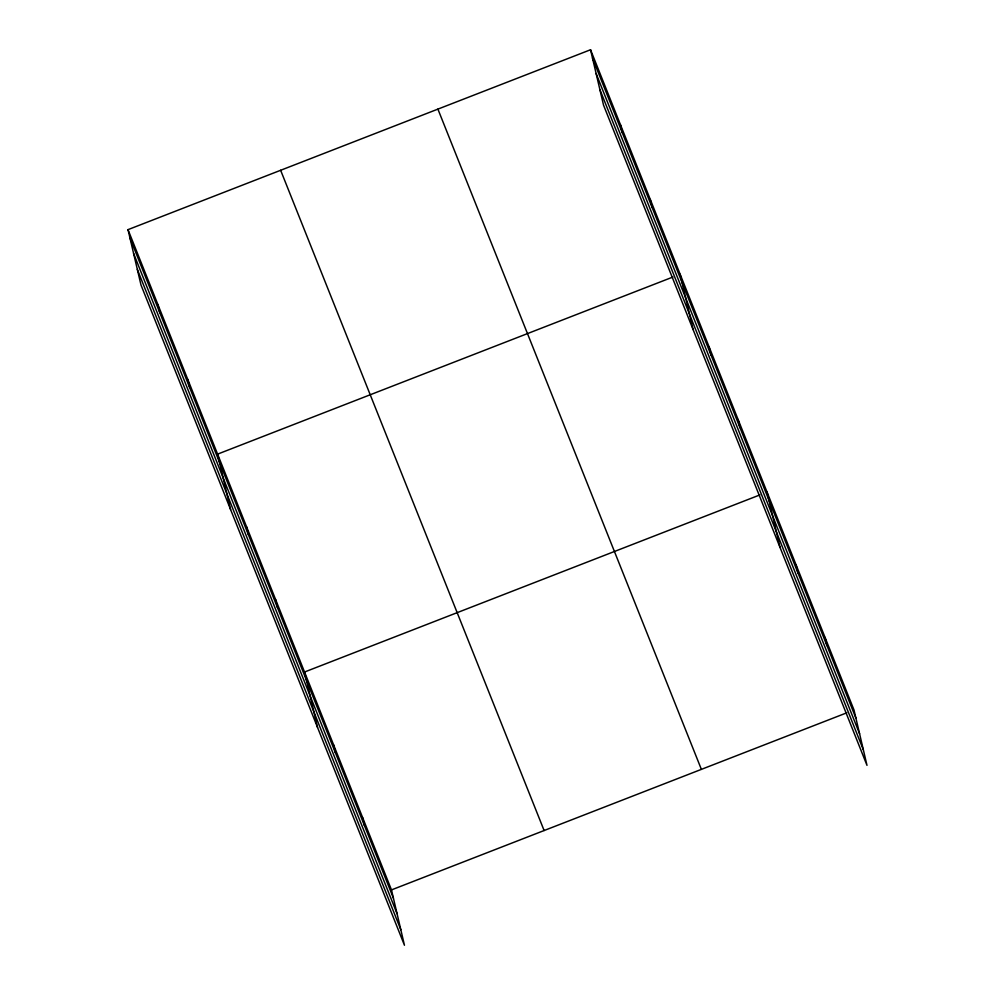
<?xml version="1.0" encoding="UTF-8"?>
<svg xmlns="http://www.w3.org/2000/svg" width="995" height="995" viewBox="0 0 995 995"><rect width="100%" height="100%" fill="white"/><g stroke="black" fill="none" stroke-linecap="round" stroke-linejoin="round"><path stroke-width="1.49" d="M128.007 229.646L391.483 889.903L404.455 945.25L140.992 284.993L128.007 229.646L590.545 49.75L854.008 710.007L866.993 765.354L603.517 105.097L590.545 49.75M672.918 277.033L217.594 454.13L230.566 509.477M759.869 494.925L304.532 672.023L317.517 727.37M391.483 889.903L846.807 712.806M592.473 57.996L855.949 718.253M596.117 73.543L859.593 733.8M599.873 89.55L863.349 749.807M437.899 109.114L701.375 769.371M280.64 170.282L544.116 830.539M129.947 237.904L393.411 898.149M133.591 253.439L397.055 913.696M137.347 269.458L400.811 929.703M825.029 637.372L826.957 645.631M796.05 564.75L797.978 572.996M767.07 492.115L780.043 547.461M738.079 419.492L740.019 427.738M709.099 346.869L711.039 355.115M680.12 274.234L693.105 329.581M650.257 199.41L652.198 207.656M620.395 124.574L622.335 132.832M362.491 817.281L364.431 825.527M333.512 744.646L335.452 752.904M275.553 599.388L277.493 607.646M246.573 526.765L248.501 535.011M187.732 379.306L189.659 387.553M157.869 304.482L159.809 312.728"/></g></svg>
